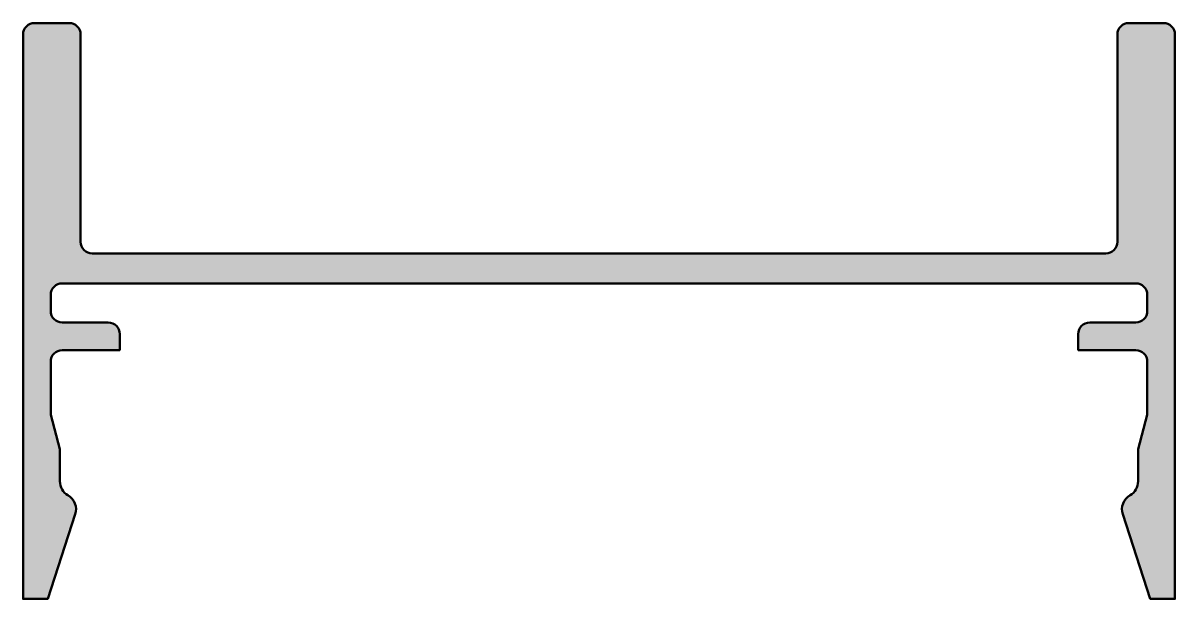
# Model space of a CAD drawing. Extents: x -25 to 25, y 0 to 25.
import ezdxf

# ---------------------------------------------------------------- set-up
doc = ezdxf.new("R2010")
doc.units = 0
doc.layers.add('0S-Alu contour', color=7, linetype='Continuous', lineweight=50)
doc.layers.add('0S-Alu hatch', color=252, linetype='Continuous', lineweight=25)

# ---------------------------------------------------------------- blocks, each defined once
blk = doc.blocks.new('322190__32F26F91_8391_4CDE_8855_0F72815E0A92_')
at = {"layer": '0S-Alu hatch'}
h = blk.add_hatch(color=256, dxfattribs=at)
edge = h.paths.add_edge_path()
edge.add_line((-25, 24.50000000000001), (-25, 0))
edge.add_line((-25, 0), (-23.929016, 0))
edge.add_line((-23.929016, 0), (-22.73403899999999, 3.677788))
edge.add_arc((-23.39977863246203, 3.894141183614524), 0.7000128272330615, 341.9967878251595, 420.0032502916738)
edge.add_ellipse((-22.69984099999999, 5.106627565839313), major_axis=(-0.7000000000000065, 0), ratio=1, start_angle=0, end_angle=60.00325029167419, ccw=False)
edge.add_line((-23.399841, 5.106627565839315), (-23.399841, 6.500564999999998))
edge.add_line((-23.399841, 6.500564999999998), (-23.799988, 7.994048999999999))
edge.add_line((-23.799988, 7.994048999999999), (-23.800018, 10.299924))
edge.add_ellipse((-23.29997171656199, 10.29993071673343), major_axis=(-0.5000462834831242, 0), ratio=1, start_angle=-90.00168623769213, end_angle=0.0007696100531120464, ccw=False)
edge.add_line((-23.299957, 10.799977), (-20.7995, 10.799977))
edge.add_line((-20.7995, 10.799977), (-20.7995, 11.50004299999999))
edge.add_arc((-21.29959255957036, 11.49998843844904), 0.5000925625467778, 0.0062511359094336, 89.99638420900072)
edge.add_line((-21.299561, 12.00008099999999), (-23.299927, 12.000073))
edge.add_ellipse((-23.29993845661329, 12.50012254326801), major_axis=(-0.5000495433992571, 0), ratio=1, start_angle=0.0004059888947267609, end_angle=90.00131270110802, ccw=False)
edge.add_line((-23.799988, 12.50011899999548), (-23.799988, 13.200133))
edge.add_ellipse((-23.29995517548583, 13.20014617610604), major_axis=(-0.500032824687763, 0), ratio=1, start_angle=-90.0032284609033, end_angle=0.0015097714185117184, ccw=False)
edge.add_line((-23.299927, 13.700179), (23.29992700074909, 13.700179))
edge.add_ellipse((23.29995517548588, 13.20014617610604), major_axis=(-0.5000328246877256, 0), ratio=1, start_angle=179.9984902285814, end_angle=270.0032283750737, ccw=False)
edge.add_line((23.799988, 13.20013299999999), (23.799988, 12.50011899999999))
edge.add_ellipse((23.29993845661331, 12.500122543268), major_axis=(-0.500049543399248, 0), ratio=1, start_angle=89.99868729889113, end_angle=179.9995940111054, ccw=False)
edge.add_line((23.299927, 12.00007299999999), (21.29956099999999, 12.000081))
edge.add_arc((21.29959255957037, 11.49998843844906), 0.500092562546767, 90.00361579100093, 179.9937488639739)
edge.add_line((20.79950000000001, 11.50004300000062), (20.79950000000001, 10.799977))
edge.add_line((20.79950000000001, 10.799977), (23.29995699999999, 10.799977))
edge.add_ellipse((23.299971716562, 10.29993071673343), major_axis=(-0.5000462834831204, 0), ratio=1, start_angle=179.9992303899469, end_angle=270.00168623769497, ccw=False)
edge.add_line((23.80001800000001, 10.29992399999705), (23.79998800000002, 7.99404899999999))
edge.add_line((23.79998800000002, 7.99404899999999), (23.39984100000001, 6.500564999999993))
edge.add_line((23.39984100000001, 6.500564999999993), (23.39984100000001, 5.10662756583929))
edge.add_ellipse((22.69984100000002, 5.106627565839275), major_axis=(-0.6999999999999851, 0), ratio=1, start_angle=119.9967497083259, end_angle=180, ccw=False)
edge.add_arc((23.39977863246203, 3.894141183614502), 0.7000128272330493, 119.9967497083243, 198.0032121748412)
edge.add_line((22.73403900000001, 3.677787999999973), (23.92901600000001, 0))
edge.add_line((23.92901600000001, 0), (25, 0))
edge.add_line((25, 0), (25, 24.5))
edge.add_arc((24.50025778217581, 24.50025778217581), 0.4997422843101155, 359.9704451037545, 450.0295548962459)
edge.add_line((24.50000000000001, 25), (23.00000000000002, 25))
edge.add_arc((22.99974221782422, 24.50025778217581), 0.4997422843101297, 89.97044510375406, 180.0295548962456)
edge.add_line((22.50000000000001, 24.5), (22.5, 15.500179))
edge.add_ellipse((22.00025690464738, 15.49992209535255), major_axis=(-0.4997431613865465, 0), ratio=1, start_angle=89.97054575003949, end_angle=180.0294542353482, ccw=False)
edge.add_line((21.9999999998724, 15.00017899999999), (-21.99999999999999, 15.00017899999999))
edge.add_ellipse((-22.00025690464744, 15.49992209535255), major_axis=(-0.4997431613864808, 0), ratio=1, start_angle=-0.029454235348225666, end_angle=90.02945423533822, ccw=False)
edge.add_line((-22.5, 15.50017900000008), (-22.5, 24.5))
edge.add_arc((-22.99974221782419, 24.50025778217581), 0.4997422843101173, 359.9704451037545, 450.0295548962467)
edge.add_line((-23, 25), (-24.5, 25.00000000000001))
edge.add_arc((-24.50025778217581, 24.50025778217582), 0.4997422843101155, 89.97044510375406, 180.0295548962456)
at = {"layer": '0S-Alu contour', "color": 7}
for points in [[(-23, 25), (-24.5, 25.00000000000001)], [(24.50000000000001, 25), (23.00000000000002, 25)], [(-25, 24.50000000000001), (-25, 0), (-23.929016, 0), (-22.73403899999999, 3.677788)], [(-22.5, 15.50017900000008), (-22.5, 24.5)], [(22.50000000000001, 24.5), (22.5, 15.500179)], [(22.73403900000001, 3.677787999999973), (23.92901600000001, 0), (25, 0), (25, 24.5)], [(21.9999999998724, 15.00017899999999), (-21.99999999999999, 15.00017899999999)], [(-23.299927, 13.700179), (23.2999270007491, 13.700179)], [(-23.799988, 12.50011899999548), (-23.799988, 13.200133)], [(23.799988, 13.20013299999999), (23.799988, 12.50011899999999)], [(-21.299561, 12.00008099999999), (-23.299927, 12.000073)], [(23.299927, 12.00007299999999), (21.29956099999999, 12.000081)], [(-23.299957, 10.799977), (-20.7995, 10.799977), (-20.7995, 11.50004299999999)], [(20.79950000000001, 11.50004300000062), (20.79950000000001, 10.799977), (23.29995699999999, 10.799977)], [(-23.399841, 5.106627565839315), (-23.399841, 6.500564999999998), (-23.799988, 7.994048999999999), (-23.800018, 10.299924)], [(23.80001800000001, 10.29992399999705), (23.79998800000002, 7.99404899999999), (23.39984100000001, 6.500564999999993), (23.39984100000001, 5.10662756583929)]]:
    blk.add_lwpolyline(points, dxfattribs=at)
for centre, radius, start, end in [((-24.50025778217581, 24.50025778217582), 0.4997422843101155, 89.97044510375406, 180.0295548962456), ((-22.99974221782419, 24.50025778217581), 0.4997422843101173, 359.9704451037545, 90.02955489624676), ((22.99974221782422, 24.50025778217581), 0.4997422843101297, 89.97044510375406, 180.0295548962456), ((24.50025778217581, 24.50025778217581), 0.4997422843101155, 359.9704451037545, 90.02955489624595), ((-21.29959255957036, 11.49998843844904), 0.5000925625467778, 0.0062511359094336, 89.99638420900072), ((21.29959255957037, 11.49998843844906), 0.500092562546767, 90.00361579100093, 179.9937488639739), ((-23.39977863246203, 3.894141183614524), 0.7000128272330615, 341.9967878251595, 60.00325029167389), ((23.39977863246203, 3.894141183614502), 0.7000128272330493, 119.9967497083243, 198.0032121748412)]:
    blk.add_arc(centre, radius, start, end, dxfattribs=at)
at = {"layer": '0S-Alu contour', "color": 7, "extrusion": (0, 0, -1)}
for centre, radius, start, end in [((22.00025690464744, 15.49992209535255), 0.4997431613864808, 269.9705457646618, 0.0294542353482135), ((-22.00025690464738, 15.49992209535255), 0.4997431613865465, 179.9705457646518, 270.0294542499606), ((23.29995517548583, 13.20014617610604), 0.500032824687763, 359.9984902285815, 90.00322846090332), ((-23.29995517548588, 13.20014617610604), 0.5000328246877256, 89.99677162492631, 180.0015097714186), ((23.29993845661329, 12.50012254326801), 0.5000495433992571, 269.998687298892, 359.9995940111053), ((-23.29993845661331, 12.500122543268), 0.500049543399248, 180.0004059888946, 270.0013127011089), ((23.29997171656199, 10.29993071673343), 0.5000462834831242, 359.9992303899469, 90.0016862376921), ((-23.299971716562, 10.29993071673343), 0.5000462834831204, 89.99831376230503, 180.0007696100531), ((22.69984099999999, 5.106627565839313), 0.7000000000000065, 299.9967497083259, 0), ((-22.69984100000002, 5.106627565839275), 0.6999999999999851, 180, 240.0032502916741)]:
    blk.add_arc(centre, radius, start, end, dxfattribs=at)
blk = doc.blocks.new('322190__1C00FC53_E2C0_47BF_B830_296CEBFA2AE0_')
at = {"layer": '0S-Alu contour', "color": 7}
blk.add_blockref('322190__32F26F91_8391_4CDE_8855_0F72815E0A92_', (0, 0), dxfattribs=at)

msp = doc.modelspace()

# ---------------------------------------------------------------- block references
at = {"layer": '0S-Alu contour', "color": 7}
msp.add_blockref('322190__1C00FC53_E2C0_47BF_B830_296CEBFA2AE0_', (0, 0), dxfattribs=at)

doc.saveas('drawing.dxf')
